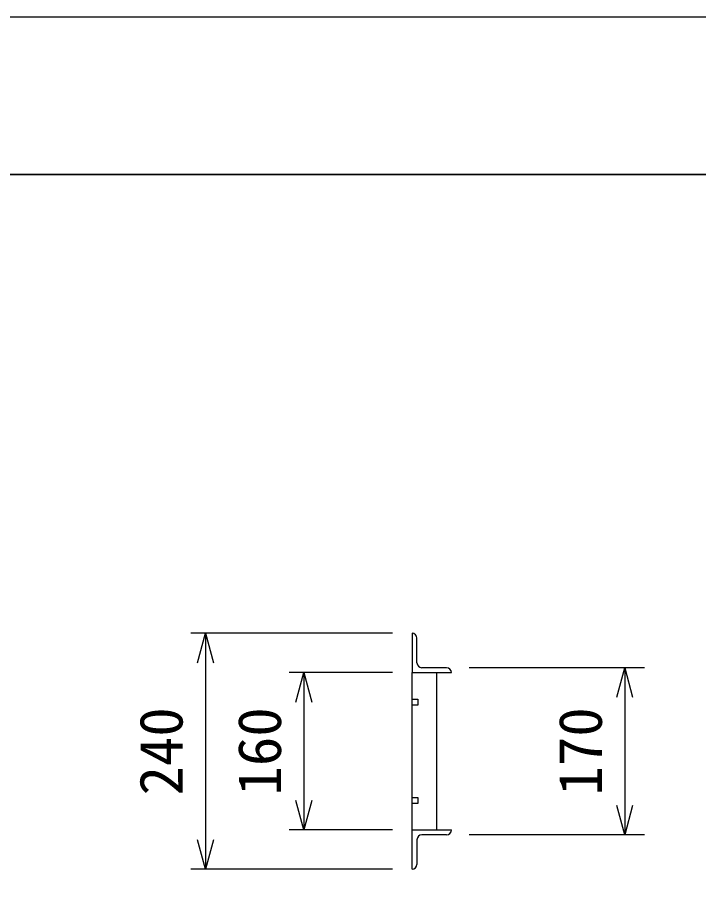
# Model space of a CAD drawing. Units: millimetres, scale not verified. Extents: x -25200 to 25200, y -8910 to 8910.
# Drawn here: x -10064 to -9372, y 892 to 1771 of the extents above; entities that cross this region are included whole.
import ezdxf
from ezdxf.enums import TextEntityAlignment as Align

# ---------------------------------------------------------------- set-up
doc = ezdxf.new("R2010")
doc.units = ezdxf.units.MM
doc.header["$LTSCALE"] = 30
for name, color, linetype, lineweight in [('0-0_DIM', 7, 'Continuous', 25), ('0-2_HATCH', 6, 'Continuous', 25), ('0-6_TXT', 7, 'Continuous', 25)]:
    doc.layers.add(name, color=color, linetype=linetype, lineweight=lineweight)
doc.styles.add('ＭＳ ゴシック', font='')
doc.styles.get('ＭＳ ゴシック').set_extended_font_data('MS Gothic')

msp = doc.modelspace()

# ---------------------------------------------------------------- linework, layer by layer
at = {"layer": '0-0_DIM'}
for p, q in [((-9683.18, 1144.91), (-9888.18, 1144.91)), ((-9873.18, 1144.91), (-9873.18, 904.91)), ((-9427.1, 1109.91), (-9605.18, 1109.91)), ((-9447.1, 1109.91), (-9447.1, 939.91)), ((-9683.18, 1104.91), (-9788.18, 1104.91)), ((-9773.18, 1104.91), (-9773.18, 944.91)), ((-9683.18, 944.91), (-9788.18, 944.91)), ((-9427.1, 939.91), (-9605.18, 939.91)), ((-9683.18, 904.91), (-9888.18, 904.91))]:
    msp.add_line(p, q, dxfattribs=at)
for points in [[(-9881.22, 1114.91), (-9873.18, 1144.91), (-9865.14, 1114.91)], [(-9455.14, 1079.91), (-9447.1, 1109.91), (-9439.07, 1079.91)], [(-9781.22, 1074.91), (-9773.18, 1104.91), (-9765.14, 1074.91)], [(-9765.14, 974.91), (-9773.18, 944.91), (-9781.22, 974.91)], [(-9439.07, 969.91), (-9447.1, 939.91), (-9455.14, 969.91)], [(-9865.14, 934.91), (-9873.18, 904.91), (-9881.22, 934.91)]]:
    msp.add_lwpolyline(points, dxfattribs=at)
at = {"layer": '0-2_HATCH'}
for p, q in [((-9663.18, 1144.91), (-9663.18, 1104.91)), ((-9658.18, 1114.91), (-9658.18, 1139.91)), ((-9628.18, 1109.91), (-9653.18, 1109.91)), ((-9663.18, 944.91), (-9663.18, 1104.91)), ((-9663.18, 1104.91), (-9623.18, 1104.91)), ((-9638.18, 944.91), (-9638.18, 1104.91)), ((-9663.18, 944.91), (-9623.18, 944.91)), ((-9663.18, 904.91), (-9663.18, 944.91)), ((-9658.18, 934.91), (-9658.18, 909.91)), ((-9628.18, 939.91), (-9653.18, 939.91))]:
    msp.add_line(p, q, dxfattribs=at)
for points in [[(-9663.18, 1071.91), (-9663.18, 1077.91), (-9657.18, 1077.91), (-9657.18, 1071.91)], [(-9663.18, 971.91), (-9663.18, 977.91), (-9657.18, 977.91), (-9657.18, 971.91)]]:
    msp.add_lwpolyline(points, close=True, dxfattribs=at)
for centre, start, end in [((-9663.18, 1139.91), 0, 90), ((-9653.18, 1114.91), 180, 270), ((-9628.18, 1104.91), 0, 90), ((-9628.18, 944.91), 270, 0), ((-9653.18, 934.91), 90, 180), ((-9663.18, 909.91), 270, 0)]:
    msp.add_arc(centre, 5, start, end, dxfattribs=at)
at = {"layer": '0-6_TXT'}
for points in [[(-13516.68, 1611.24), (-9316.68, 1611.24), (-9316.68, 1771.24), (-13516.68, 1771.24)], [(-11416.68, -1618.68), (-9316.68, -1618.68), (-9316.68, 1611.24), (-11416.68, 1611.24)]]:
    msp.add_lwpolyline(points, close=True, dxfattribs=at)

# ---------------------------------------------------------------- texts
at = {"layer": '0-0_DIM', "style": 'ＭＳ ゴシック'}
for s, p in [('240', (-9883.18, 979.91)), ('160', (-9783.18, 979.91)), ('170', (-9457.1, 979.91))]:
    msp.add_text(s, height=43.99, rotation=90, dxfattribs=at).set_placement(p, align=Align.BOTTOM_LEFT)

doc.saveas('drawing.dxf')
